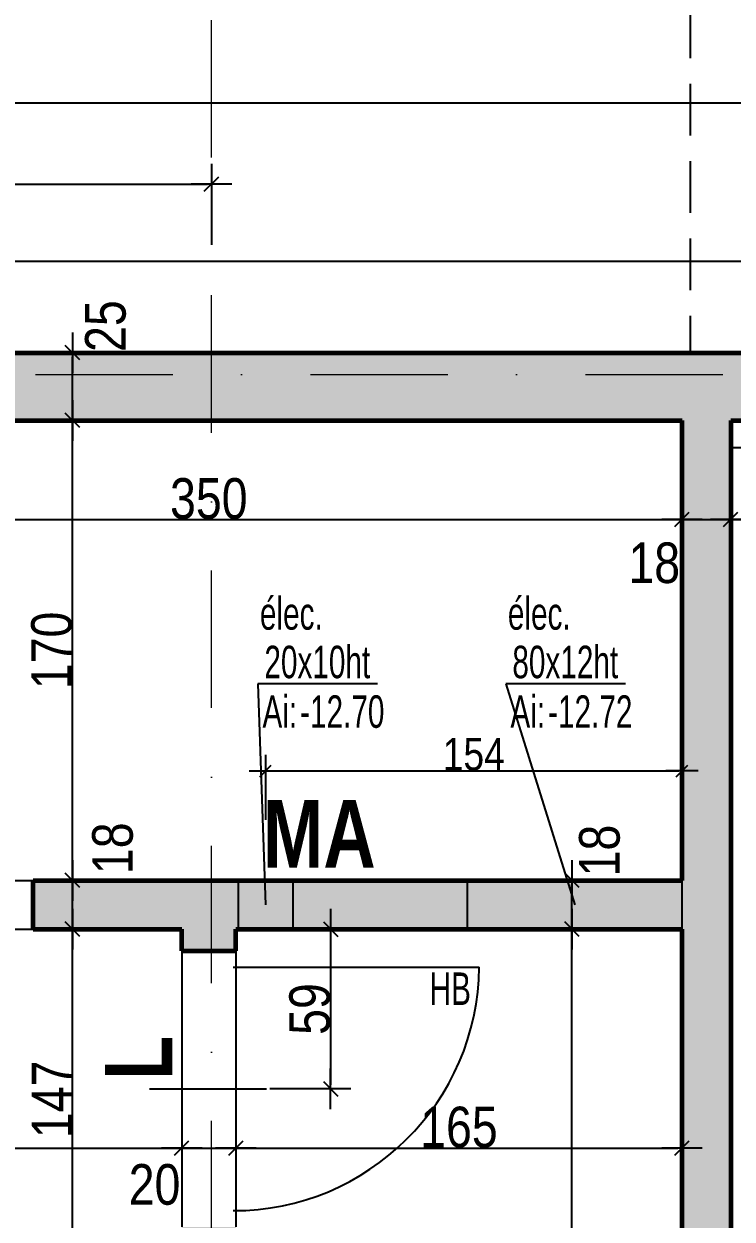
# Model space of a CAD drawing. Header units: millimetres. Extents: x 0 to 23921, y -3644 to 563.
# Drawn here: x 16659.4 to 16921.3, y -562 to -120.3 of the extents above; entities that cross this region are included whole.
import ezdxf
from ezdxf.enums import TextEntityAlignment as Align

# ---------------------------------------------------------------- set-up
doc = ezdxf.new("R2010")
doc.units = ezdxf.units.MM
doc.linetypes.add('CACHEX2', pattern=[19.05, 12.7, -6.35])
doc.linetypes.add('TIRETPTX2', pattern=[50.8, 25.4, -12.7, 0, -12.7])
for name, color, linetype in [('01_cote_gen', 4, 'Continuous'), ('01_linteaux', 2, 'Continuous'), ('01_murs_sup', 2, 'CACHEX2'), ('01_poch_murs', 253, 'Continuous'), ('01_resv', 32, 'Continuous'), ('01_texte', 230, 'Continuous'), ('AA_COTES', 2, 'Continuous')]:
    doc.layers.add(name, color=color, linetype=linetype)
doc.layers.add('01_murs_coup', color=5, linetype='Continuous', lineweight=60)
doc.layers.add('01_tram_axes', color=2, linetype='TIRETPTX2', lineweight=9)
doc.styles.add('ARIAL NA', font='ARIALN.TTF')
doc.styles.add('impact', font='impact.ttf')
doc.styles.add('STYLE2', font='ARIALN.TTF')
doc.dimstyles.new('JB50', dxfattribs={"dimscale": 0.1, "dimtxt": 150, "dimasz": 15, "dimexe": 0.1, "dimexo": 0.1, "dimgap": 0.09, "dimtad": 1, "dimdec": 1, "dimdsep": 46, "dimtxsty": 'STYLE2', "dimblk1": 'BOND_G', "dimblk2": 'BOND_D', "dimsah": 1, "dimcen": 1.5, "dimdle": 0.01, "dimse1": 1, "dimse2": 1, "dimclrd": 4, "dimclre": 2, "dimclrt": 6, "dimazin": 2, "dimtfac": 2.333333, "dimtdec": 1, "dimtix": 1, "dimtmove": 2, "dimatfit": 3, "dimldrblk": 'BOND_G', "dimfxl": 1, "dimtolj": 1, "dimtzin": 0, "dimarcsym": 0})
doc.dimstyles.new('JB50res', dxfattribs={"dimscale": 0.1, "dimtxt": 120, "dimasz": 12, "dimexe": 0.1, "dimexo": 0.1, "dimgap": 0.09, "dimtad": 1, "dimdec": 1, "dimdsep": 46, "dimtxsty": 'STYLE2', "dimblk1": 'BOND_G', "dimblk2": 'BOND_D', "dimsah": 1, "dimcen": 1.5, "dimdle": 0.01, "dimse1": 1, "dimse2": 1, "dimclrd": 4, "dimclre": 2, "dimclrt": 6, "dimazin": 2, "dimtfac": 2.333333, "dimtdec": 1, "dimtix": 1, "dimtmove": 2, "dimatfit": 3, "dimldrblk": 'BOND_G', "dimfxl": 1, "dimtolj": 1, "dimtzin": 0, "dimarcsym": 0})

# ---------------------------------------------------------------- blocks, each defined once
blk = doc.blocks.new('BOND_G')
at = {"layer": 'AA_COTES', "color": 0}
for p, q in [((0, -5), (0, 15)), ((5, 0), (-5, 0)), ((1.77, 1.77), (-1.77, -1.77))]:
    blk.add_line(p, q, dxfattribs=at)
blk = doc.blocks.new('BOND_D')
at = {"layer": 'AA_COTES', "color": 0}
for p, q in [((0, 5), (0, -15)), ((5, 0), (-5, 0)), ((-1.77, -1.77), (1.77, 1.77))]:
    blk.add_line(p, q, dxfattribs=at)
blk = doc.blocks.new('*D2079')
at = {"layer": '01_cote_gen', "color": 4, "lineweight": -2, "transparency": 16777216}
blk.add_line((16308.89, -1898.33), (16308.89, -243.33), dxfattribs=at)
at = {"layer": 'Defpoints', "color": 0, "transparency": 16777216}
for p in [(16308.89, -241.83), (16839.98, -241.83), (16737.76, -1899.83)]:
    blk.add_point(p, dxfattribs=at)
at = {"layer": '01_cote_gen', "color": 4, "lineweight": -2, "transparency": 16777216, "xscale": 1.5, "yscale": 1.5, "zscale": 1.5}
for name, p, rotation in [('BOND_D', (16308.89, -241.83), 90), ('BOND_G', (16308.89, -1899.83), 270)]:
    blk.add_blockref(name, p, dxfattribs=dict(at, rotation=rotation))
at = {"layer": '01_cote_gen', "color": 6, "transparency": 16777216, "insert": (16301.22, -1070.83), "char_height": 15, "attachment_point": 5, "rotation": 90, "style": 'STYLE2'}
blk.add_mtext('\\A1;1658', dxfattribs=at)
blk = doc.blocks.new('*D2084')
at = {"layer": '01_cote_gen', "color": 4, "lineweight": -2, "transparency": 16777216}
blk.add_line((16772.8, -456.33), (16772.8, -512.33), dxfattribs=at)
at = {"layer": 'Defpoints', "color": 0, "transparency": 16777216}
for p in [(16758.3, -454.83), (16749.13, -513.83), (16772.8, -513.83)]:
    blk.add_point(p, dxfattribs=at)
at = {"layer": '01_cote_gen', "color": 4, "lineweight": -2, "transparency": 16777216, "xscale": 1.5, "yscale": 1.5, "zscale": 1.5}
for name, p, rotation in [('BOND_G', (16772.8, -454.83), 90), ('BOND_D', (16772.8, -513.83), 270)]:
    blk.add_blockref(name, p, dxfattribs=dict(at, rotation=rotation))
at = {"layer": '01_cote_gen', "color": 6, "transparency": 16777216, "insert": (16765.13, -484.33), "char_height": 15, "attachment_point": 5, "rotation": 90, "style": 'STYLE2'}
blk.add_mtext('\\A1;59', dxfattribs=at)
blk = doc.blocks.new('*D2109')
at = {"layer": '01_cote_gen', "color": 4, "lineweight": -2, "transparency": 16777216}
blk.add_line((16554.26, -535.71), (16716.27, -535.71), dxfattribs=at)
at = {"layer": 'Defpoints', "color": 0, "transparency": 16777216}
for p in [(16552.76, -536.55), (16717.77, -535.71), (16717.77, -536.55)]:
    blk.add_point(p, dxfattribs=at)
at = {"layer": '01_cote_gen', "color": 4, "lineweight": -2, "transparency": 16777216, "xscale": 1.5, "yscale": 1.5, "zscale": 1.5, "rotation": 180}
blk.add_blockref('BOND_G', (16552.76, -535.71), dxfattribs=at)
at = {"layer": '01_cote_gen', "color": 4, "lineweight": -2, "transparency": 16777216, "xscale": 1.5, "yscale": 1.5, "zscale": 1.5}
blk.add_blockref('BOND_D', (16717.77, -535.71), dxfattribs=at)
at = {"layer": '01_cote_gen', "color": 6, "transparency": 16777216, "insert": (16635.27, -528.04), "char_height": 15, "attachment_point": 5, "style": 'STYLE2'}
blk.add_mtext('\\A1;165', dxfattribs=at)
blk = doc.blocks.new('*D2110')
at = {"layer": '01_cote_gen', "color": 4, "lineweight": -2, "transparency": 16777216}
blk.add_line((16719.27, -535.71), (16736.27, -535.71), dxfattribs=at)
at = {"layer": 'Defpoints', "color": 0, "transparency": 16777216}
for p in [(16737.77, -535.71), (16717.77, -558.21), (16737.77, -558.21)]:
    blk.add_point(p, dxfattribs=at)
at = {"layer": '01_cote_gen', "color": 4, "lineweight": -2, "transparency": 16777216, "xscale": 1.5, "yscale": 1.5, "zscale": 1.5, "rotation": 180}
blk.add_blockref('BOND_G', (16717.77, -535.71), dxfattribs=at)
at = {"layer": '01_cote_gen', "color": 4, "lineweight": -2, "transparency": 16777216, "xscale": 1.5, "yscale": 1.5, "zscale": 1.5}
blk.add_blockref('BOND_D', (16737.77, -535.71), dxfattribs=at)
at = {"layer": '01_cote_gen', "color": 6, "transparency": 16777216, "insert": (16707.7, -549.24), "char_height": 15, "attachment_point": 5, "style": 'STYLE2'}
blk.add_mtext('\\A1;20', dxfattribs=at)
blk = doc.blocks.new('*D2111')
at = {"layer": '01_cote_gen', "color": 4, "lineweight": -2, "transparency": 16777216}
blk.add_line((16739.27, -535.71), (16901.26, -535.71), dxfattribs=at)
at = {"layer": 'Defpoints', "color": 0, "transparency": 16777216}
for p in [(16902.76, -535.71), (16737.77, -558.21), (16902.76, -558.21)]:
    blk.add_point(p, dxfattribs=at)
at = {"layer": '01_cote_gen', "color": 4, "lineweight": -2, "transparency": 16777216, "xscale": 1.5, "yscale": 1.5, "zscale": 1.5, "rotation": 180}
blk.add_blockref('BOND_G', (16737.77, -535.71), dxfattribs=at)
at = {"layer": '01_cote_gen', "color": 4, "lineweight": -2, "transparency": 16777216, "xscale": 1.5, "yscale": 1.5, "zscale": 1.5}
blk.add_blockref('BOND_D', (16902.76, -535.71), dxfattribs=at)
at = {"layer": '01_cote_gen', "color": 6, "transparency": 16777216, "insert": (16820.27, -528.04), "char_height": 15, "attachment_point": 5, "style": 'STYLE2'}
blk.add_mtext('\\A1;165', dxfattribs=at)
blk = doc.blocks.new('*D2115')
at = {"layer": '01_cote_gen', "color": 4, "lineweight": -2, "transparency": 16777216}
blk.add_line((16534.26, -179.51), (16727.26, -179.51), dxfattribs=at)
at = {"layer": 'Defpoints', "color": 0, "transparency": 16777216}
for p in [(16728.76, -159.32), (16532.76, -171.19), (16728.76, -179.51)]:
    blk.add_point(p, dxfattribs=at)
at = {"layer": '01_cote_gen', "color": 4, "lineweight": -2, "transparency": 16777216, "xscale": 1.5, "yscale": 1.5, "zscale": 1.5, "rotation": 180}
blk.add_blockref('BOND_G', (16532.76, -179.51), dxfattribs=at)
at = {"layer": '01_cote_gen', "color": 4, "lineweight": -2, "transparency": 16777216, "xscale": 1.5, "yscale": 1.5, "zscale": 1.5}
blk.add_blockref('BOND_D', (16728.76, -179.51), dxfattribs=at)
at = {"layer": '01_cote_gen', "color": 6, "transparency": 16777216, "insert": (16630.76, -171.84), "char_height": 15, "attachment_point": 5, "style": 'STYLE2'}
blk.add_mtext('\\A1;196', dxfattribs=at)
blk = doc.blocks.new('*D2116')
at = {"layer": '01_cote_gen', "color": 4, "lineweight": -2, "transparency": 16777216}
blk.add_line((16534.26, -149.44), (17924.25, -149.44), dxfattribs=at)
at = {"layer": 'Defpoints', "color": 0, "transparency": 16777216}
for p in [(17925.75, -149.44), (17925.75, -192.43), (16532.76, -202.01)]:
    blk.add_point(p, dxfattribs=at)
at = {"layer": '01_cote_gen', "color": 4, "lineweight": -2, "transparency": 16777216, "xscale": 1.5, "yscale": 1.5, "zscale": 1.5, "rotation": 180}
blk.add_blockref('BOND_G', (16532.76, -149.44), dxfattribs=at)
at = {"layer": '01_cote_gen', "color": 4, "lineweight": -2, "transparency": 16777216, "xscale": 1.5, "yscale": 1.5, "zscale": 1.5}
blk.add_blockref('BOND_D', (17925.75, -149.44), dxfattribs=at)
at = {"layer": '01_cote_gen', "color": 6, "transparency": 16777216, "insert": (17229.25, -141.77), "char_height": 15, "attachment_point": 5, "style": 'STYLE2'}
blk.add_mtext('\\A1;1393', dxfattribs=at)
blk = doc.blocks.new('*D2118')
at = {"layer": '01_cote_gen', "color": 4, "lineweight": -2, "transparency": 16777216}
blk.add_line((16554.26, -303.44), (16901.26, -303.44), dxfattribs=at)
at = {"layer": 'Defpoints', "color": 0, "transparency": 16777216}
for p in [(16902.76, -303.44), (16552.76, -310.94), (16902.76, -310.94)]:
    blk.add_point(p, dxfattribs=at)
at = {"layer": '01_cote_gen', "color": 4, "lineweight": -2, "transparency": 16777216, "xscale": 1.5, "yscale": 1.5, "zscale": 1.5, "rotation": 180}
blk.add_blockref('BOND_G', (16552.76, -303.44), dxfattribs=at)
at = {"layer": '01_cote_gen', "color": 4, "lineweight": -2, "transparency": 16777216, "xscale": 1.5, "yscale": 1.5, "zscale": 1.5}
blk.add_blockref('BOND_D', (16902.76, -303.44), dxfattribs=at)
at = {"layer": '01_cote_gen', "color": 6, "transparency": 16777216, "insert": (16727.76, -295.78), "char_height": 15, "attachment_point": 5, "style": 'STYLE2'}
blk.add_mtext('\\A1;350', dxfattribs=at)
blk = doc.blocks.new('*D2119')
at = {"layer": '01_cote_gen', "color": 4, "lineweight": -2, "transparency": 16777216}
blk.add_line((16904.26, -303.44), (16919.26, -303.44), dxfattribs=at)
at = {"layer": 'Defpoints', "color": 0, "transparency": 16777216}
for p in [(16920.76, -303.44), (16902.76, -310.94), (16920.76, -322.14)]:
    blk.add_point(p, dxfattribs=at)
at = {"layer": '01_cote_gen', "color": 4, "lineweight": -2, "transparency": 16777216, "xscale": 1.5, "yscale": 1.5, "zscale": 1.5, "rotation": 180}
blk.add_blockref('BOND_G', (16902.76, -303.44), dxfattribs=at)
at = {"layer": '01_cote_gen', "color": 4, "lineweight": -2, "transparency": 16777216, "xscale": 1.5, "yscale": 1.5, "zscale": 1.5}
blk.add_blockref('BOND_D', (16920.76, -303.44), dxfattribs=at)
at = {"layer": '01_cote_gen', "color": 6, "transparency": 16777216, "insert": (16892.49, -319.54), "char_height": 15, "attachment_point": 5, "style": 'STYLE2'}
blk.add_mtext('\\A1;18', dxfattribs=at)
blk = doc.blocks.new('*D2120')
at = {"layer": '01_cote_gen', "color": 4, "lineweight": -2, "transparency": 16777216}
blk.add_line((16922.26, -303.44), (17324.26, -303.44), dxfattribs=at)
at = {"layer": 'Defpoints', "color": 0, "transparency": 16777216}
for p in [(17325.76, -303.44), (16920.76, -348.34), (17325.76, -348.34)]:
    blk.add_point(p, dxfattribs=at)
at = {"layer": '01_cote_gen', "color": 4, "lineweight": -2, "transparency": 16777216, "xscale": 1.5, "yscale": 1.5, "zscale": 1.5, "rotation": 180}
blk.add_blockref('BOND_G', (16920.76, -303.44), dxfattribs=at)
at = {"layer": '01_cote_gen', "color": 4, "lineweight": -2, "transparency": 16777216, "xscale": 1.5, "yscale": 1.5, "zscale": 1.5}
blk.add_blockref('BOND_D', (17325.76, -303.44), dxfattribs=at)
at = {"layer": '01_cote_gen', "color": 6, "transparency": 16777216, "insert": (17123.26, -295.78), "char_height": 15, "attachment_point": 5, "style": 'STYLE2'}
blk.add_mtext('\\A1;405', dxfattribs=at)
blk = doc.blocks.new('*D2182')
at = {"layer": '01_cote_gen', "color": 4, "lineweight": -2, "transparency": 16777216}
blk.add_line((16677.35, -265.33), (16677.35, -243.33), dxfattribs=at)
at = {"layer": 'Defpoints', "color": 0, "transparency": 16777216}
for p in [(16677.35, -241.83), (16695.91, -241.83), (16695.91, -266.83)]:
    blk.add_point(p, dxfattribs=at)
at = {"layer": '01_cote_gen', "color": 4, "lineweight": -2, "transparency": 16777216, "xscale": 1.5, "yscale": 1.5, "zscale": 1.5}
for name, p, rotation in [('BOND_D', (16677.35, -241.83), 90), ('BOND_G', (16677.35, -266.83), 270)]:
    blk.add_blockref(name, p, dxfattribs=dict(at, rotation=rotation))
at = {"layer": '01_cote_gen', "color": 6, "transparency": 16777216, "insert": (16689.61, -231.98), "char_height": 15, "attachment_point": 5, "rotation": 90, "style": 'STYLE2'}
blk.add_mtext('\\A1;25', dxfattribs=at)
blk = doc.blocks.new('*D2183')
at = {"layer": '01_cote_gen', "color": 4, "lineweight": -2, "transparency": 16777216}
blk.add_line((16677.35, -600.3), (16677.35, -456.33), dxfattribs=at)
at = {"layer": 'Defpoints', "color": 0, "transparency": 16777216}
for p in [(16677.35, -454.83), (16701.32, -454.83), (16717.77, -601.8)]:
    blk.add_point(p, dxfattribs=at)
at = {"layer": '01_cote_gen', "color": 4, "lineweight": -2, "transparency": 16777216, "xscale": 1.5, "yscale": 1.5, "zscale": 1.5}
for name, p, rotation in [('BOND_D', (16677.35, -454.83), 90), ('BOND_G', (16677.35, -601.8), 270)]:
    blk.add_blockref(name, p, dxfattribs=dict(at, rotation=rotation))
at = {"layer": '01_cote_gen', "color": 6, "transparency": 16777216, "insert": (16669.81, -517.73), "char_height": 15, "attachment_point": 5, "rotation": 90, "style": 'STYLE2'}
blk.add_mtext('\\A1;147', dxfattribs=at)
blk = doc.blocks.new('*D2184')
at = {"layer": '01_cote_gen', "color": 4, "lineweight": -2, "transparency": 16777216}
blk.add_line((16677.35, -453.33), (16677.35, -438.33), dxfattribs=at)
at = {"layer": 'Defpoints', "color": 0, "transparency": 16777216}
for p in [(16677.35, -436.83), (16690.27, -436.83), (16690.27, -454.83)]:
    blk.add_point(p, dxfattribs=at)
at = {"layer": '01_cote_gen', "color": 4, "lineweight": -2, "transparency": 16777216, "xscale": 1.5, "yscale": 1.5, "zscale": 1.5}
for name, p, rotation in [('BOND_D', (16677.35, -436.83), 90), ('BOND_G', (16677.35, -454.83), 270)]:
    blk.add_blockref(name, p, dxfattribs=dict(at, rotation=rotation))
at = {"layer": '01_cote_gen', "color": 6, "transparency": 16777216, "insert": (16692.24, -424.93), "char_height": 15, "attachment_point": 5, "rotation": 90, "style": 'STYLE2'}
blk.add_mtext('\\A1;18', dxfattribs=at)
blk = doc.blocks.new('*D2185')
at = {"layer": '01_cote_gen', "color": 4, "lineweight": -2, "transparency": 16777216}
blk.add_line((16677.35, -435.33), (16677.35, -268.33), dxfattribs=at)
at = {"layer": 'Defpoints', "color": 0, "transparency": 16777216}
for p in [(16677.35, -266.83), (16683.81, -266.83), (16683.81, -436.83)]:
    blk.add_point(p, dxfattribs=at)
at = {"layer": '01_cote_gen', "color": 4, "lineweight": -2, "transparency": 16777216, "xscale": 1.5, "yscale": 1.5, "zscale": 1.5}
for name, p, rotation in [('BOND_D', (16677.35, -266.83), 90), ('BOND_G', (16677.35, -436.83), 270)]:
    blk.add_blockref(name, p, dxfattribs=dict(at, rotation=rotation))
at = {"layer": '01_cote_gen', "color": 6, "transparency": 16777216, "insert": (16669.68, -351.83), "char_height": 15, "attachment_point": 5, "rotation": 90, "style": 'STYLE2'}
blk.add_mtext('\\A1;170', dxfattribs=at)
blk = doc.blocks.new('*D2190')
at = {"layer": '01_cote_gen', "color": 4, "lineweight": -2, "transparency": 16777216}
blk.add_line((16862.04, -801.3), (16862.04, -456.33), dxfattribs=at)
at = {"layer": 'Defpoints', "color": 0, "transparency": 16777216}
for p in [(16862.04, -454.83), (16869.54, -454.83), (16869.54, -802.8)]:
    blk.add_point(p, dxfattribs=at)
at = {"layer": '01_cote_gen', "color": 4, "lineweight": -2, "transparency": 16777216, "xscale": 1.5, "yscale": 1.5, "zscale": 1.5}
for name, p, rotation in [('BOND_D', (16862.04, -454.83), 90), ('BOND_G', (16862.04, -802.8), 270)]:
    blk.add_blockref(name, p, dxfattribs=dict(at, rotation=rotation))
at = {"layer": '01_cote_gen', "color": 6, "transparency": 16777216, "insert": (16854.37, -628.82), "char_height": 15, "attachment_point": 5, "rotation": 90, "style": 'STYLE2'}
blk.add_mtext('\\A1;348', dxfattribs=at)
blk = doc.blocks.new('*D2191')
at = {"layer": '01_cote_gen', "color": 4, "lineweight": -2, "transparency": 16777216}
blk.add_line((16862.04, -453.33), (16862.04, -438.33), dxfattribs=at)
at = {"layer": 'Defpoints', "color": 0, "transparency": 16777216}
for p in [(16862.04, -436.83), (16884.54, -436.83), (16884.54, -454.83)]:
    blk.add_point(p, dxfattribs=at)
at = {"layer": '01_cote_gen', "color": 4, "lineweight": -2, "transparency": 16777216, "xscale": 1.5, "yscale": 1.5, "zscale": 1.5}
for name, p, rotation in [('BOND_D', (16862.04, -436.83), 90), ('BOND_G', (16862.04, -454.83), 270)]:
    blk.add_blockref(name, p, dxfattribs=dict(at, rotation=rotation))
at = {"layer": '01_cote_gen', "color": 6, "transparency": 16777216, "insert": (16872.3, -425.78), "char_height": 15, "attachment_point": 5, "rotation": 90, "style": 'STYLE2'}
blk.add_mtext('\\A1;18', dxfattribs=at)
blk = doc.blocks.new('*D2881')
at = {"layer": '01_resv', "color": 4, "lineweight": -2, "transparency": 16777216}
blk.add_line((16749.93, -396.38), (16901.56, -396.38), dxfattribs=at)
at = {"layer": 'Defpoints', "color": 0, "transparency": 16777216}
for p in [(16902.76, -396.38), (16902.76, -408.39), (16748.73, -445.84)]:
    blk.add_point(p, dxfattribs=at)
at = {"layer": '01_resv', "color": 4, "lineweight": -2, "transparency": 16777216, "xscale": 1.2, "yscale": 1.2, "zscale": 1.2, "rotation": 180}
blk.add_blockref('BOND_G', (16748.73, -396.38), dxfattribs=at)
at = {"layer": '01_resv', "color": 4, "lineweight": -2, "transparency": 16777216, "xscale": 1.2, "yscale": 1.2, "zscale": 1.2}
blk.add_blockref('BOND_D', (16902.76, -396.38), dxfattribs=at)
at = {"layer": '01_resv', "color": 6, "transparency": 16777216, "insert": (16825.75, -390.24), "char_height": 12, "attachment_point": 5, "style": 'STYLE2'}
blk.add_mtext('\\A1;154', dxfattribs=at)

msp = doc.modelspace()

# ---------------------------------------------------------------- hatches: boundary and pattern name
at = {"layer": '01_murs_sup'}
h = msp.add_hatch(dxfattribs=at)
h.set_pattern_fill('DASH', color=256, scale=2.5, angle=135)
h.set_pattern_definition([(135, (6005.65, 12291.881), (-11.22532, 9e-16), [7.9375, -7.9375])])
h.paths.add_polyline_path([(17925.68, -241.83), (16532.76, -241.83), (16532.76, -820.8), (16792.76, -820.8), (16792.76, -802.8), (16737.76, -802.8), (16737.76, -564.83), (16717.76, -564.83), (16717.76, -802.8), (16552.76, -802.8), (16552.76, -454.83), (16560.76, -454.83), (16560.76, -436.83), (16552.76, -436.83), (16552.76, -266.83), (16902.76, -266.83), (16902.76, -436.83), (16662.76, -436.83), (16662.76, -454.83), (16717.76, -454.83), (16717.76, -462.83), (16737.76, -462.83), (16737.76, -454.83), (16902.76, -454.83), (16902.76, -802.8), (16894.76, -802.8), (16894.76, -820.8), (16920.76, -820.8), (16920.76, -266.83), (17328.76, -266.83), (17328.76, -771.83), (17348.76, -771.83), (17348.76, -266.83), (17905.68, -266.83), (17905.68, -771.83), (17925.68, -771.83)])
at = {"layer": '01_poch_murs'}
h = msp.add_hatch(color=256, dxfattribs=at)
h.dxf.hatch_style = 1
edge = h.paths.add_edge_path()
edge.add_line((16560.76, -436.83), (16560.76, -454.83))
edge.add_line((16560.76, -454.83), (16552.76, -454.83))
edge.add_line((16552.76, -454.83), (16552.76, -802.8))
edge.add_line((16552.76, -802.8), (16717.77, -802.8))
edge.add_line((16717.77, -802.8), (16717.77, -564.83))
edge.add_line((16717.77, -564.83), (16737.77, -564.83))
edge.add_line((16737.77, -564.83), (16737.77, -802.8))
edge.add_line((16737.77, -802.8), (16792.76, -802.8))
edge.add_line((16792.76, -802.8), (16792.76, -820.8))
edge.add_line((16792.76, -820.8), (16737.77, -820.8))
edge.add_line((16737.77, -820.8), (16737.76, -1261.81))
edge.add_line((16737.76, -1261.81), (16652.76, -1261.81))
edge.add_line((16652.76, -1261.81), (16652.76, -2009.83))
edge.add_line((16652.76, -2009.83), (16717.76, -2009.83))
edge.add_line((16717.76, -2009.83), (16717.76, -1371.81))
edge.add_line((16717.76, -1371.81), (16737.76, -1371.81))
edge.add_line((16737.76, -1371.81), (16737.76, -1874.83))
edge.add_line((16737.76, -1874.83), (17325.76, -1874.83))
edge.add_line((17325.76, -1874.83), (17325.76, -1451.83))
edge.add_line((17325.76, -1451.83), (17350.76, -1451.83))
edge.add_line((17350.76, -1451.83), (17350.76, -1874.83))
edge.add_line((17350.76, -1874.83), (17905.76, -1874.84))
edge.add_line((17905.76, -1874.84), (17905.76, -1371.84))
edge.add_line((17905.76, -1371.84), (17927.76, -1371.84))
edge.add_line((17927.76, -1371.84), (17927.76, -1371.84))
edge.add_line((17927.76, -1371.84), (17947.76, -1371.84))
edge.add_line((17947.76, -1371.84), (17947.76, -1874.84))
edge.add_line((17947.76, -1874.84), (18503.76, -1874.83))
edge.add_line((18503.76, -1874.83), (18503.76, -1371.81))
edge.add_line((18503.76, -1371.81), (18523.76, -1371.81))
edge.add_line((18523.76, -1371.81), (18523.76, -1874.83))
edge.add_line((18523.76, -1874.83), (18773.76, -1874.83))
edge.add_line((18773.76, -1874.83), (18773.76, -1321.83))
edge.add_line((18773.76, -1321.83), (18939.76, -1321.83))
edge.add_line((18939.76, -1321.83), (18939.76, -1341.83))
edge.add_line((18939.76, -1341.83), (18791.76, -1341.83))
edge.add_line((18791.76, -1341.83), (18793.03, -1870.58))
edge.add_arc((18796.28, -1870.58), 3.25, 0, 180, ccw=False)
edge.add_arc((18796.28, -1870.58), 3.25, -90, 0, ccw=False)
edge.add_line((18796.28, -1873.83), (19049.76, -1874.83))
edge.add_line((19049.76, -1874.83), (19049.76, -1341.83))
edge.add_line((19049.76, -1341.83), (19041.76, -1341.83))
edge.add_line((19041.76, -1341.83), (19041.76, -1321.83))
edge.add_line((19041.76, -1321.83), (19069.76, -1321.83))
edge.add_line((19069.76, -1321.83), (19069.76, -1874.83))
edge.add_line((19069.76, -1874.83), (19329.76, -1874.83))
edge.add_line((19329.76, -1874.83), (19329.76, -1371.85))
edge.add_line((19329.76, -1371.85), (19349.76, -1371.85))
edge.add_line((19349.76, -1371.85), (19349.76, -1874.83))
edge.add_line((19349.76, -1874.83), (19864.76, -1874.83))
edge.add_line((19864.76, -1874.83), (19864.76, -1371.85))
edge.add_line((19864.76, -1371.85), (19884.76, -1371.85))
edge.add_line((19884.76, -1371.85), (19884.76, -1874.83))
edge.add_line((19884.76, -1874.83), (20144.76, -1874.83))
edge.add_line((20144.76, -1874.83), (20144.76, -1371.89))
edge.add_line((20144.76, -1371.89), (20169.76, -1371.89))
edge.add_line((20169.76, -1371.89), (20169.82, -2531.84))
edge.add_line((20169.82, -2531.84), (20760.34, -2531.84))
edge.add_line((20760.34, -2531.84), (20760.28, -1816.82))
edge.add_line((20760.28, -1816.82), (20778.28, -1816.82))
edge.add_line((20778.28, -1816.82), (20778.28, -2203.83))
edge.add_line((20778.28, -2203.83), (20995.27, -2203.83))
edge.add_line((20995.27, -2203.83), (20995.27, -2223.83))
edge.add_line((20995.27, -2223.83), (20778.28, -2223.83))
edge.add_line((20778.28, -2223.83), (20778.28, -2676.83))
edge.add_line((20778.28, -2676.83), (21303.24, -2676.83))
edge.add_line((21303.24, -2676.83), (21303.24, -2566.83))
edge.add_line((21303.24, -2566.83), (21323.24, -2566.83))
edge.add_line((21323.24, -2566.83), (21323.24, -2696.83))
edge.add_line((21323.24, -2696.83), (20760.28, -2696.83))
edge.add_line((20760.28, -2696.83), (20760.34, -2551.84))
edge.add_line((20760.34, -2551.84), (20169.82, -2551.84))
edge.add_line((20169.82, -2551.84), (20169.76, -2801.83))
edge.add_line((20169.76, -2801.83), (21528.28, -2801.83))
edge.add_line((21528.28, -2801.83), (21528.28, -2826.83))
edge.add_line((21528.28, -2826.83), (20144.76, -2826.83))
edge.add_line((20144.76, -2826.83), (20144.76, -1969.83))
edge.add_line((20144.76, -1969.83), (20144.76, -1899.83))
edge.add_line((20144.76, -1899.83), (18791.76, -1899.83))
edge.add_line((18791.76, -1899.83), (18686.76, -1899.83))
edge.add_line((18686.76, -1899.83), (17925.76, -1899.84))
edge.add_line((17925.76, -1899.84), (17925.76, -1899.84))
edge.add_line((17925.76, -1899.84), (16737.76, -1899.83))
edge.add_line((16737.76, -1899.83), (16737.76, -2029.83))
edge.add_line((16737.76, -2029.83), (16632.76, -2029.83))
edge.add_line((16632.76, -2029.83), (16632.76, -1241.81))
edge.add_line((16632.76, -1241.81), (16717.76, -1241.81))
edge.add_line((16717.76, -1241.81), (16717.77, -820.8))
edge.add_line((16717.77, -820.8), (16532.76, -820.8))
edge.add_line((16532.76, -820.8), (16532.76, -241.83))
edge.add_line((16532.76, -241.83), (17204.69, -241.84))
edge.add_line((17204.69, -241.84), (17206.11, -266.83))
edge.add_line((17206.11, -266.83), (17325.76, -266.83))
edge.add_line((17325.76, -266.83), (17325.76, -691.83))
edge.add_line((17325.76, -691.83), (17350.75, -692.08))
edge.add_line((17350.75, -692.08), (17350.78, -692.08))
edge.add_line((17350.78, -692.08), (17325.79, -691.83))
edge.add_line((17325.79, -691.83), (17325.76, -266.83))
edge.add_line((17325.76, -266.83), (16920.76, -266.83))
edge.add_line((16920.76, -266.83), (16920.76, -820.8))
edge.add_line((16920.76, -820.8), (16920.76, -820.8))
edge.add_line((16920.76, -820.8), (16920.82, -691.83))
edge.add_line((16920.82, -691.83), (16902.82, -691.83))
edge.add_line((16902.82, -691.83), (16902.76, -454.83))
edge.add_line((16902.76, -454.83), (16737.77, -454.83))
edge.add_line((16737.77, -454.83), (16737.77, -462.83))
edge.add_line((16737.77, -462.83), (16717.77, -462.83))
edge.add_line((16717.77, -462.83), (16717.77, -454.83))
edge.add_line((16717.77, -454.83), (16662.76, -454.83))
edge.add_line((16662.76, -454.83), (16662.76, -436.83))
edge.add_line((16662.76, -436.83), (16902.76, -436.83))
edge.add_line((16902.76, -436.83), (16902.76, -266.83))
edge.add_line((16902.76, -266.83), (16552.76, -266.83))
edge.add_line((16552.76, -266.83), (16552.76, -436.83))
edge.add_line((16552.76, -436.83), (16560.76, -436.83))

# ---------------------------------------------------------------- linework, layer by layer
at = {"layer": '01_linteaux', "linetype": 'CACHEX2', "ltscale": 1.5}
msp.add_line((16905.76, 286.15), (16905.76, -241.83), dxfattribs=at)
msp.add_line((16905.76, 286.15), (16905.76, -241.83), dxfattribs=at)
at = {"layer": '01_linteaux'}
for p, q in [((16560.76, -436.83), (16662.76, -436.83)), ((16560.76, -454.83), (16662.76, -454.83)), ((16717.77, -462.83), (16717.77, -564.83)), ((16737.77, -462.83), (16737.77, -564.83)), ((16736.76, -468.83), (16827.76, -468.83)), ((16705.77, -513.83), (16749.13, -513.83))]:
    msp.add_line(p, q, dxfattribs=at)
msp.add_arc((16736.91, -467.98), 90.86, 269.9081, 359.4588, dxfattribs=at)
at = {"layer": '01_murs_coup'}
for p, q in [((16532.76, -241.83), (17925.75, -241.84)), ((16552.76, -266.83), (16902.76, -266.83)), ((16902.76, -436.83), (16902.76, -266.83)), ((16920.76, -266.83), (17325.76, -266.83)), ((16920.76, -266.83), (16920.76, -820.8)), ((16662.76, -436.83), (16902.76, -436.83)), ((16662.76, -436.83), (16902.76, -436.83)), ((16662.76, -454.83), (16662.76, -436.83)), ((16662.76, -454.83), (16717.77, -454.83)), ((16717.77, -462.83), (16717.77, -454.83)), ((16737.77, -462.83), (16737.77, -454.83)), ((16737.77, -454.83), (16902.76, -454.83)), ((16902.76, -802.8), (16902.76, -454.83)), ((16902.76, -802.8), (16902.76, -454.83)), ((16717.77, -462.83), (16737.77, -462.83))]:
    msp.add_line(p, q, dxfattribs=at)
at = {"layer": '01_murs_sup', "ltscale": 2}
for p, q in [((16532.76, -241.83), (17925.75, -241.84)), ((16552.76, -266.83), (16902.76, -266.83)), ((16902.76, -436.83), (16902.76, -266.83)), ((16920.76, -266.83), (17325.76, -266.83)), ((16920.76, -820.8), (16920.76, -266.83)), ((16902.76, -436.83), (16662.76, -436.83)), ((16662.76, -436.83), (16662.76, -454.83)), ((16662.76, -454.83), (16717.77, -454.83)), ((16717.77, -462.83), (16717.77, -454.83)), ((16737.77, -454.83), (16902.76, -454.83)), ((16737.77, -462.83), (16737.77, -454.83)), ((16902.76, -802.8), (16902.76, -454.83)), ((16717.77, -462.83), (16737.77, -462.83))]:
    msp.add_line(p, q, dxfattribs=at)
at = {"layer": '01_murs_sup'}
msp.add_line((16920.76, -276.83), (17325.76, -276.83), dxfattribs=at)
at = {"layer": '01_resv', "lineweight": 25}
for points in [[(16738.77, -436.97), (16758.88, -436.97), (16758.88, -454.71), (16738.77, -454.71)], [(16823.42, -436.83), (16902.7, -436.83), (16902.7, -454.83), (16823.42, -454.83)]]:
    msp.add_lwpolyline(points, close=True, dxfattribs=at)
for points in [[(16758.88, -436.97), (16758.88, -454.71), (16738.77, -454.71), (16738.77, -436.97)], [(16823.47, -436.83), (16823.47, -454.83), (16902.76, -454.83), (16902.76, -436.83)]]:
    msp.add_solid(points, dxfattribs=at)
at = {"layer": '01_texte'}
for p, q in [((17925.62, -208.17), (16535.65, -208.17)), ((16790.19, -364.14), (16745.9, -364.14)), ((16745.9, -364.14), (16748.73, -445.84)), ((16881.89, -364.14), (16837.6, -364.14)), ((16837.6, -364.14), (16863.12, -445.83))]:
    msp.add_line(p, q, dxfattribs=at)
at = {"layer": '01_tram_axes', "color": 253, "ltscale": 2}
for p, q in [((16728.76, -2102), (16728.76, 439.75)), ((16256.86, -249.83), (23921.21, -249.83))]:
    msp.add_line(p, q, dxfattribs=at)

# ---------------------------------------------------------------- texts
at = {"layer": '01_texte', "style": 'ARIAL NA', "width": 0.8}
for s, p in [('élec.', (16758.28, -347.77)), ('élec.', (16849.98, -347.77)), ('Ai: ', (16755.55, -384.03)), ('Ai: ', (16847.25, -384.03))]:
    msp.add_text(s, height=12, dxfattribs=at).set_placement(p, align=Align.BOTTOM_CENTER)
for s, p in [('20x10ht', (16748.32, -365.69)), ('80x12ht', (16840.02, -365.69)), ('-12.70', (16761.53, -384.03)), ('-12.72', (16853.23, -384.03))]:
    msp.add_text(s, height=12, dxfattribs=at).set_placement(p, align=Align.BOTTOM_LEFT)
at = {"layer": '01_texte', "style": 'impact'}
msp.add_text('MA', height=25, dxfattribs=at).set_placement((16768.62, -439.56), align=Align.BOTTOM_CENTER)
at = {"layer": '01_texte', "style": 'ARIAL NA', "width": 0.8}
msp.add_text('HB', height=12, dxfattribs=at).set_placement((16809.42, -482.83))
at = {"layer": '01_texte', "style": 'impact'}
msp.add_text('L', height=25, rotation=90, dxfattribs=at).set_placement((16721.83, -502.35), align=Align.BOTTOM_CENTER)

# ---------------------------------------------------------------- dimensions: what is measured, and where the dimension line sits
at = {"layer": '01_cote_gen'}
for base, p1, p2, picture, middle in [((17925.75, -149.44), (16532.76, -202.01), (17925.75, -192.43), '*D2116', (17229.25, -141.77)), ((16728.76, -179.51), (16532.76, -171.19), (16728.76, -159.32), '*D2115', (16630.76, -171.84)), ((16902.76, -303.44), (16552.76, -310.94), (16902.76, -310.94), '*D2118', (16727.76, -295.78)), ((17325.76, -303.44), (16920.76, -348.34), (17325.76, -348.34), '*D2120', (17123.26, -295.78)), ((16717.77, -535.71), (16552.76, -536.55), (16717.77, -536.55), '*D2109', (16635.27, -528.04)), ((16902.76, -535.71), (16737.77, -558.21), (16902.76, -558.21), '*D2111', (16820.27, -528.04))]:
    dim = msp.add_linear_dim(base=base, p1=p1, p2=p2, dimstyle='JB50', dxfattribs=at)
    dim.commit()
    dim.dimension.update_dxf_attribs({"geometry": picture, "text_midpoint": middle})
for base, p1, p2, picture, middle in [((16677.35, -241.83), (16695.91, -266.83), (16695.91, -241.83), '*D2182', (16689.61, -231.98)), ((16677.35, -436.83), (16690.27, -454.83), (16690.27, -436.83), '*D2184', (16692.24, -424.93)), ((16862.04, -436.83), (16884.54, -454.83), (16884.54, -436.83), '*D2191', (16872.3, -425.78)), ((16677.35, -454.83), (16717.77, -601.8), (16701.32, -454.83), '*D2183', (16669.81, -517.73))]:
    dim = msp.add_linear_dim(base=base, p1=p1, p2=p2, angle=90, dimstyle='JB50', dxfattribs=at)
    dim.commit()
    dim.dimension.update_dxf_attribs({"geometry": picture, "text_midpoint": middle, "dimtype": 160})
at = {"layer": '01_cote_gen', "color": 253}
dim = msp.add_linear_dim(base=(16308.89, -241.83), p1=(16737.76, -1899.83), p2=(16839.98, -241.83), angle=90, dimstyle='JB50', dxfattribs=at)
dim.commit()
dim.dimension.update_dxf_attribs({"geometry": '*D2079', "text_midpoint": (16301.22, -1070.83)})
at = {"layer": '01_cote_gen'}
for base, p1, p2, picture, middle in [((16677.35, -266.83), (16683.81, -436.83), (16683.81, -266.83), '*D2185', (16669.68, -351.83)), ((16772.8, -513.83), (16758.3, -454.83), (16749.13, -513.83), '*D2084', (16765.13, -484.33)), ((16862.04, -454.83), (16869.54, -802.8), (16869.54, -454.83), '*D2190', (16854.37, -628.82))]:
    dim = msp.add_linear_dim(base=base, p1=p1, p2=p2, angle=90, dimstyle='JB50', dxfattribs=at)
    dim.commit()
    dim.dimension.update_dxf_attribs({"geometry": picture, "text_midpoint": middle})
for base, p1, p2, picture, middle in [((16920.76, -303.44), (16902.76, -310.94), (16920.76, -322.14), '*D2119', (16892.49, -319.54)), ((16737.77, -535.71), (16717.77, -558.21), (16737.77, -558.21), '*D2110', (16707.7, -549.24))]:
    dim = msp.add_linear_dim(base=base, p1=p1, p2=p2, dimstyle='JB50', dxfattribs=at)
    dim.commit()
    dim.dimension.update_dxf_attribs({"geometry": picture, "text_midpoint": middle, "dimtype": 160})
at = {"layer": '01_resv'}
dim = msp.add_linear_dim(base=(16902.76, -396.38), p1=(16748.73, -445.84), p2=(16902.76, -408.39), dimstyle='JB50res', dxfattribs=at)
dim.commit()
dim.dimension.update_dxf_attribs({"geometry": '*D2881', "text_midpoint": (16825.75, -390.24)})

doc.saveas('drawing.dxf')
